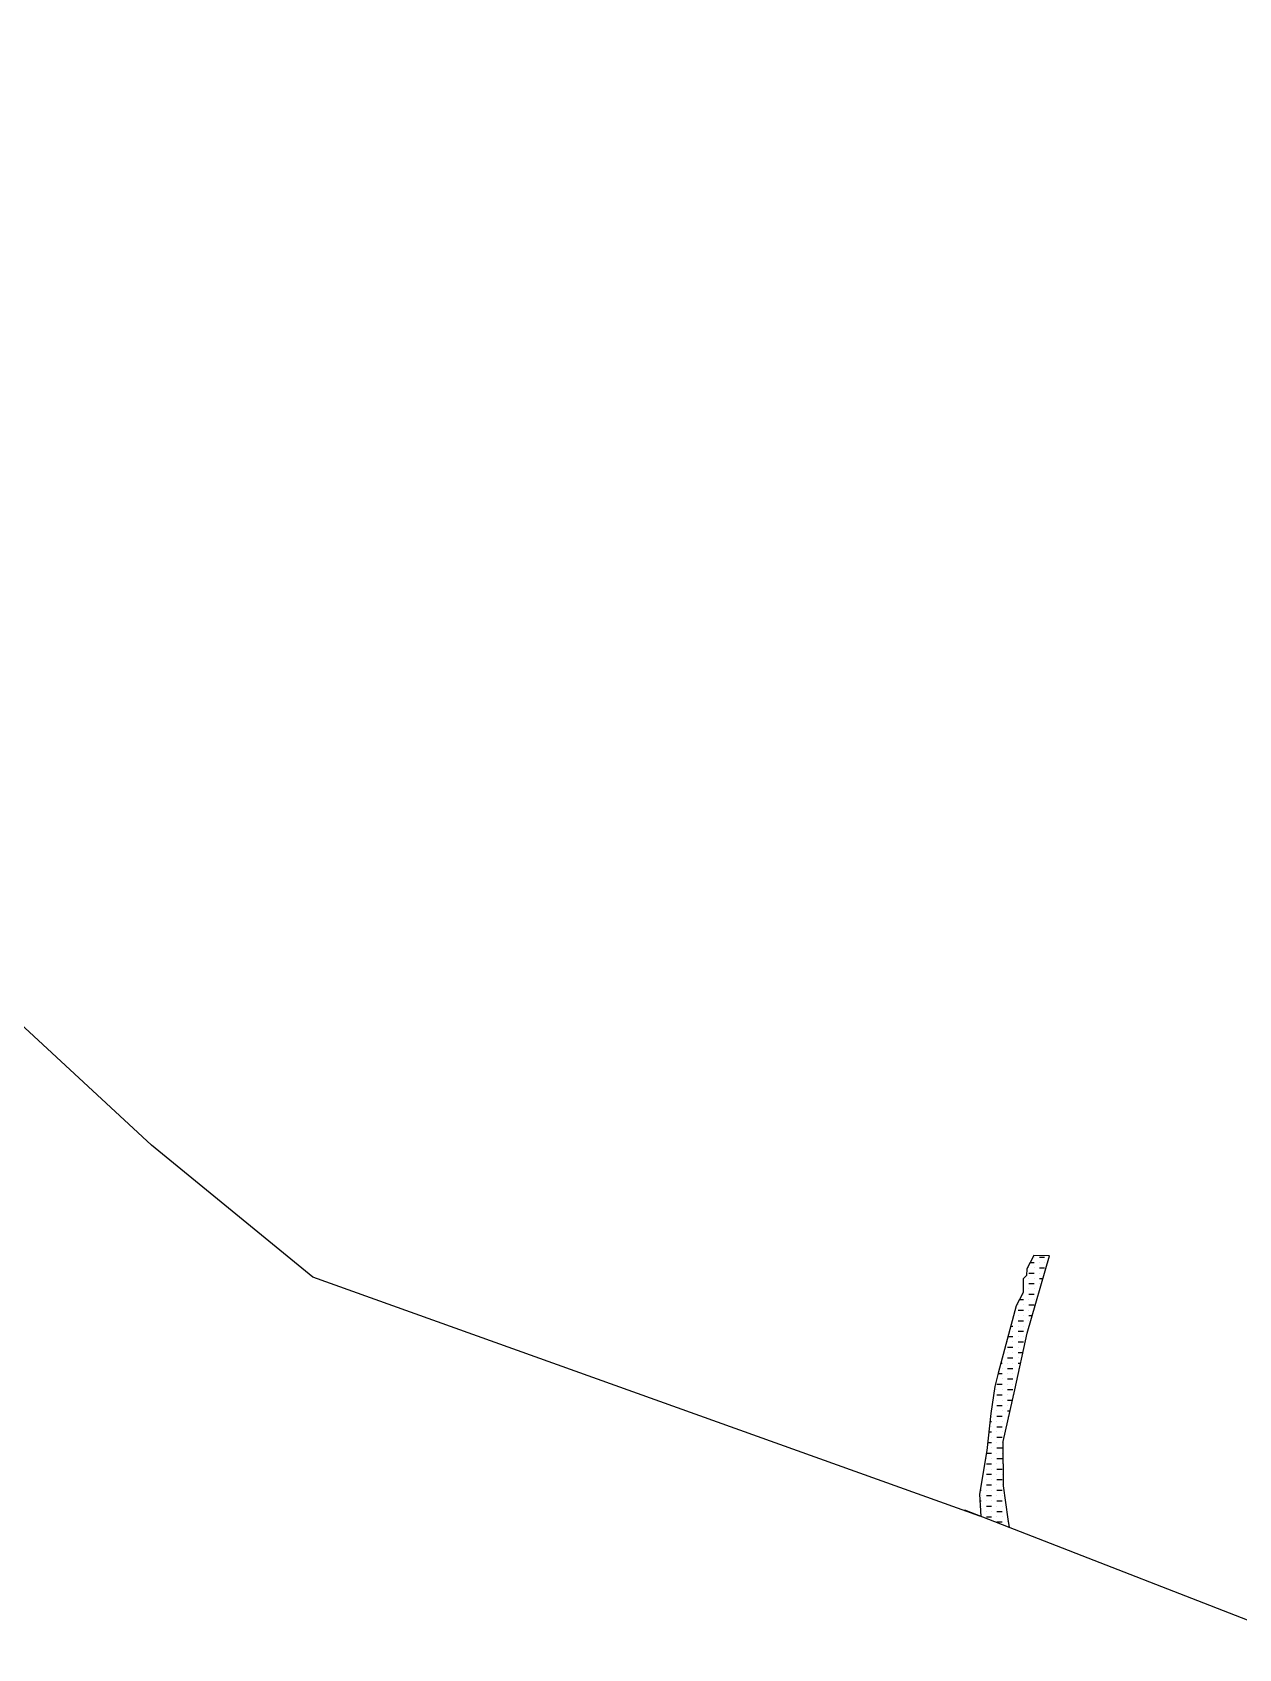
# Model space of a CAD drawing. Header units: metres. Extents: x 266558 to 272991, y 2129469 to 2134388.
# Drawn here: x 269775 to 271198, y 2129469 to 2131376 of the extents above; entities that cross this region are included whole.
import ezdxf

# ---------------------------------------------------------------- set-up
doc = ezdxf.new("R2010")
doc.units = ezdxf.units.M
doc.layers.add('MUDFLATS', color=40, linetype='Continuous')

msp = doc.modelspace()

# ---------------------------------------------------------------- linework, layer by layer
at = {"color": 3}
for points in [[(272851.1, 2132198.6), (272846.5, 2132158.6), (272991, 2131925.6), (272728.4, 2131434), (272608.7, 2130959.3), (272815.2, 2130690.9), (272859, 2130515.5), (272834.9, 2130238.4), (272639, 2130073.7), (271294.9, 2129469.3), (270874.5, 2129632.7)], [(270892.3, 2129625.8), (270105.5, 2129907.5), (269915.2, 2130063.3), (269685, 2130276.3)]]:
    msp.add_lwpolyline(points, dxfattribs=at)
at = {"layer": 'MUDFLATS'}
for p, q in [((270955.8, 2129933.2), (270947.6, 2129917.4)), ((270948, 2129841.4), (270974.5, 2129932.9)), ((270974.5, 2129932.9), (270955.8, 2129933.2)), ((270947.6, 2129917.4), (270947.5, 2129909.4)), ((270943.5, 2129905.5), (270943.2, 2129889.6)), ((270947.5, 2129909.4), (270943.5, 2129905.5)), ((270935.1, 2129873.8), (270914, 2129794.4)), ((270943.2, 2129889.6), (270935.1, 2129873.8)), ((270933.7, 2129774.5), (270948, 2129841.4)), ((270909.8, 2129778.6), (270905.3, 2129746.8)), ((270914, 2129794.4), (270909.8, 2129778.6)), ((270919.6, 2129713.7), (270933.7, 2129774.5)), ((270905.3, 2129746.8), (270900.7, 2129703)), ((270900.7, 2129703), (270892, 2129651.4)), ((270920.3, 2129661.5), (270919.6, 2129713.7)), ((270892, 2129651.4), (270893.5, 2129625.3)), ((270925.6, 2129622.1), (270920.3, 2129661.5)), ((270927.2, 2129612.3), (270925.6, 2129622.1))]:
    msp.add_line(p, q, dxfattribs=at)
at = {"layer": 'MUDFLATS', "linetype": 'Continuous'}
for p, q in [((270956.2, 2129931.2), (270956.2, 2129931.2)), ((270962.5, 2129931.2), (270968.7, 2129931.2)), ((270950, 2129918.8), (270950, 2129918.8)), ((270950, 2129912.5), (270956.2, 2129912.5)), ((270951.6, 2129925), (270956.2, 2129925)), ((270956.2, 2129918.8), (270956.2, 2129918.8)), ((270962.5, 2129925), (270962.5, 2129925)), ((270962.5, 2129918.8), (270968.7, 2129918.8)), ((270962.5, 2129912.5), (270962.5, 2129912.5)), ((270968.7, 2129925), (270968.7, 2129925)), ((270943.3, 2129893.8), (270943.7, 2129893.8)), ((270943.7, 2129900), (270943.7, 2129900)), ((270950, 2129906.2), (270950, 2129906.2)), ((270950, 2129900), (270956.2, 2129900)), ((270950, 2129893.8), (270950, 2129893.8)), ((270956.2, 2129906.2), (270956.2, 2129906.2)), ((270956.2, 2129893.8), (270956.2, 2129893.8)), ((270962.5, 2129906.2), (270966.8, 2129906.2)), ((270962.5, 2129900), (270962.5, 2129900)), ((270962.5, 2129893.8), (270963.1, 2129893.8)), ((270937.5, 2129875), (270937.5, 2129875)), ((270938.9, 2129881.2), (270943.7, 2129881.2)), ((270943.7, 2129887.5), (270943.7, 2129887.5)), ((270943.7, 2129875), (270943.7, 2129875)), ((270950, 2129887.5), (270956.2, 2129887.5)), ((270950, 2129881.2), (270950, 2129881.2)), ((270950, 2129875), (270956.2, 2129875)), ((270956.2, 2129881.2), (270956.2, 2129881.2)), ((270931.2, 2129856.2), (270931.2, 2129856.2)), ((270937.5, 2129868.8), (270943.7, 2129868.8)), ((270937.5, 2129862.5), (270937.5, 2129862.5)), ((270937.5, 2129856.2), (270943.7, 2129856.2)), ((270943.7, 2129862.5), (270943.7, 2129862.5)), ((270950, 2129868.8), (270950, 2129868.8)), ((270950, 2129862.5), (270954.1, 2129862.5)), ((270950, 2129856.2), (270950, 2129856.2)), ((270925.4, 2129837.5), (270931.2, 2129837.5)), ((270928.7, 2129850), (270931.2, 2129850)), ((270931.2, 2129843.8), (270931.2, 2129843.8)), ((270937.5, 2129850), (270937.5, 2129850)), ((270937.5, 2129843.8), (270943.7, 2129843.8)), ((270937.5, 2129837.5), (270937.5, 2129837.5)), ((270943.7, 2129837.5), (270943.7, 2129837.5)), ((270943.7, 2129850), (270943.7, 2129850)), ((270950, 2129850), (270950.5, 2129850)), ((270925, 2129831.2), (270925, 2129831.2)), ((270925, 2129825), (270931.2, 2129825)), ((270925, 2129818.8), (270925, 2129818.8)), ((270931.2, 2129831.2), (270931.2, 2129831.2)), ((270931.2, 2129818.8), (270931.2, 2129818.8)), ((270937.5, 2129831.2), (270943.7, 2129831.2)), ((270937.5, 2129825), (270937.5, 2129825)), ((270937.5, 2129818.8), (270943.2, 2129818.8)), ((270943.7, 2129825), (270943.7, 2129825)), ((270917.1, 2129806.2), (270918.7, 2129806.2)), ((270918.7, 2129800), (270918.7, 2129800)), ((270925, 2129812.5), (270931.2, 2129812.5)), ((270925, 2129806.2), (270925, 2129806.2)), ((270925, 2129800), (270931.2, 2129800)), ((270931.2, 2129806.2), (270931.2, 2129806.2)), ((270937.5, 2129812.5), (270937.5, 2129812.5)), ((270937.5, 2129806.2), (270940.5, 2129806.2)), ((270937.5, 2129800), (270937.5, 2129800)), ((270912.5, 2129787.5), (270912.5, 2129787.5)), ((270912.5, 2129781.2), (270918.7, 2129781.2)), ((270913.8, 2129793.8), (270918.7, 2129793.8)), ((270918.7, 2129787.5), (270918.7, 2129787.5)), ((270925, 2129793.8), (270925, 2129793.8)), ((270925, 2129787.5), (270931.2, 2129787.5)), ((270925, 2129781.2), (270925, 2129781.2)), ((270931.2, 2129781.2), (270931.2, 2129781.2)), ((270931.2, 2129793.8), (270931.2, 2129793.8)), ((270937.5, 2129793.8), (270937.8, 2129793.8)), ((270912.5, 2129775), (270912.5, 2129775)), ((270912.5, 2129768.8), (270918.7, 2129768.8)), ((270912.5, 2129762.5), (270912.5, 2129762.5)), ((270918.7, 2129762.5), (270918.7, 2129762.5)), ((270918.7, 2129775), (270918.7, 2129775)), ((270925, 2129775), (270931.2, 2129775)), ((270925, 2129768.8), (270925, 2129768.8)), ((270925, 2129762.5), (270930.9, 2129762.5)), ((270931.2, 2129768.8), (270931.2, 2129768.8)), ((270905.8, 2129750), (270906.2, 2129750)), ((270906.2, 2129743.8), (270906.2, 2129743.8)), ((270912.5, 2129756.2), (270918.7, 2129756.2)), ((270912.5, 2129750), (270912.5, 2129750)), ((270912.5, 2129743.8), (270918.7, 2129743.8)), ((270918.7, 2129750), (270918.7, 2129750)), ((270925, 2129756.2), (270925, 2129756.2)), ((270925, 2129750), (270928, 2129750)), ((270925, 2129743.8), (270925, 2129743.8)), ((270903, 2129725), (270906.2, 2129725)), ((270904.3, 2129737.5), (270906.2, 2129737.5)), ((270906.2, 2129731.2), (270906.2, 2129731.2)), ((270912.5, 2129737.5), (270912.5, 2129737.5)), ((270912.5, 2129731.2), (270918.7, 2129731.2)), ((270912.5, 2129725), (270912.5, 2129725)), ((270918.7, 2129725), (270918.7, 2129725)), ((270918.7, 2129737.5), (270918.7, 2129737.5)), ((270925, 2129737.5), (270925.1, 2129737.5)), ((270901.7, 2129712.5), (270906.2, 2129712.5)), ((270906.2, 2129718.8), (270906.2, 2129718.8)), ((270906.2, 2129706.2), (270906.2, 2129706.2)), ((270912.5, 2129718.8), (270918.7, 2129718.8)), ((270912.5, 2129712.5), (270912.5, 2129712.5)), ((270912.5, 2129706.2), (270918.7, 2129706.2)), ((270918.7, 2129712.5), (270918.7, 2129712.5)), ((270900, 2129693.8), (270900, 2129693.8)), ((270900, 2129687.5), (270906.2, 2129687.5)), ((270900.2, 2129700), (270906.2, 2129700)), ((270906.2, 2129693.8), (270906.2, 2129693.8)), ((270912.5, 2129700), (270912.5, 2129700)), ((270912.5, 2129693.8), (270918.7, 2129693.8)), ((270912.5, 2129687.5), (270912.5, 2129687.5)), ((270918.7, 2129700), (270918.7, 2129700)), ((270918.7, 2129687.5), (270918.7, 2129687.5)), ((270900, 2129681.2), (270900, 2129681.2)), ((270900, 2129675), (270906.2, 2129675)), ((270900, 2129668.8), (270900, 2129668.8)), ((270906.2, 2129668.8), (270906.2, 2129668.8)), ((270906.2, 2129681.2), (270906.2, 2129681.2)), ((270912.5, 2129681.2), (270918.7, 2129681.2)), ((270912.5, 2129675), (270912.5, 2129675)), ((270912.5, 2129668.8), (270918.7, 2129668.8)), ((270918.7, 2129675), (270918.7, 2129675)), ((270892.8, 2129656.2), (270893.7, 2129656.2)), ((270893.7, 2129650), (270893.7, 2129650)), ((270900, 2129662.5), (270906.2, 2129662.5)), ((270900, 2129656.2), (270900, 2129656.2)), ((270900, 2129650), (270906.2, 2129650)), ((270906.2, 2129656.2), (270906.2, 2129656.2)), ((270912.5, 2129662.5), (270912.5, 2129662.5)), ((270912.5, 2129656.2), (270918.7, 2129656.2)), ((270912.5, 2129650), (270912.5, 2129650)), ((270918.7, 2129650), (270918.7, 2129650)), ((270918.7, 2129662.5), (270918.7, 2129662.5)), ((270892.4, 2129643.8), (270893.7, 2129643.8)), ((270893.2, 2129631.2), (270893.7, 2129631.2)), ((270893.7, 2129637.5), (270893.7, 2129637.5)), ((270900, 2129643.8), (270900, 2129643.8)), ((270900, 2129637.5), (270906.2, 2129637.5)), ((270900, 2129631.2), (270900, 2129631.2)), ((270900, 2129625), (270906.2, 2129625)), ((270906.2, 2129643.8), (270906.2, 2129643.8)), ((270906.2, 2129631.2), (270906.2, 2129631.2)), ((270912.5, 2129643.8), (270918.7, 2129643.8)), ((270912.5, 2129637.5), (270912.5, 2129637.5)), ((270912.5, 2129631.2), (270918.7, 2129631.2)), ((270912.5, 2129625), (270912.5, 2129625)), ((270918.7, 2129637.5), (270918.7, 2129637.5)), ((270918.7, 2129625), (270918.7, 2129625)), ((270925, 2129625), (270925.2, 2129625)), ((270912.5, 2129618.8), (270918.7, 2129618.8)), ((270925, 2129618.8), (270925, 2129618.8)), ((270926.6, 2129612.5), (270927.2, 2129612.5))]:
    msp.add_line(p, q, dxfattribs=at)

doc.saveas('drawing.dxf')
